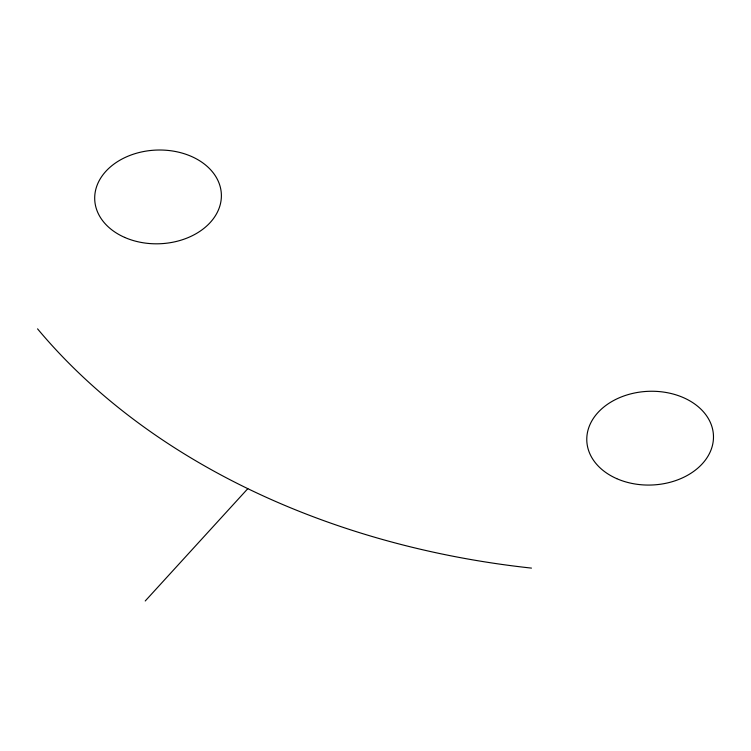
<?xml version="1.0" encoding="UTF-8"?>
<svg xmlns="http://www.w3.org/2000/svg" width="751" height="751" viewBox="0 0 751 751"><rect width="100%" height="100%" fill="white"/><g stroke="black" fill="none" stroke-linecap="round" stroke-linejoin="round"><path stroke-width="1.13" d="M145.225 600.988L247.811 488.666M531.464 568.103A721.448 533.604 -2.4 0 1 37.55 328.854M124.657 237.4A63.375 46.872 -2.4 0 0 221.357 197.184A63.375 46.872 -2.4 0 0 128.102 156.161A63.375 46.872 -2.4 0 0 124.657 237.4M616.749 478.65A63.375 46.872 -2.4 0 0 713.45 438.434A63.375 46.872 -2.4 0 0 620.195 397.401A63.375 46.872 -2.4 0 0 616.749 478.65"/></g></svg>
